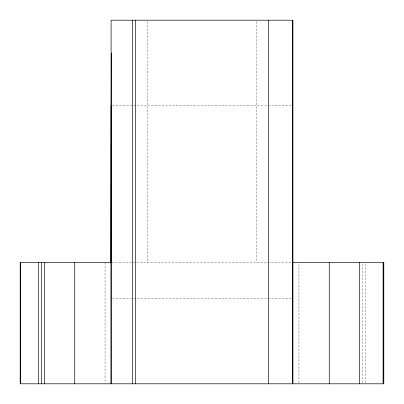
<?xml version="1.0" encoding="UTF-8"?>
<svg xmlns="http://www.w3.org/2000/svg" width="404" height="404" viewBox="0 0 404 404"><rect width="100%" height="100%" fill="white"/><g stroke="black" fill="none" stroke-linecap="round" stroke-linejoin="round"><path stroke-width="0.3" stroke-dasharray="2.02 1.52" d="M112.362 105.358L291.637 105.358M111.878 262.6L292.122 262.6M112.362 298.642L291.637 298.642M365.362 263.863L365.362 383.169M362.484 263.863L362.484 383.169M298.96 263.863L298.96 383.169M256.54 21.462L256.54 262.6M147.46 21.462L147.46 262.6M105.04 262.6L105.04 383.169"/><path stroke-width="0.61" d="M132.416 383.8L132.416 20.2M110.837 262.6L111.302 52.939M111.1 262.6L20.2 262.6L20.2 383.8L383.8 383.8L383.8 262.6L292.9 262.6M383.623 262.6L383.623 383.8M383.098 262.6L383.098 383.8M359.56 262.6L359.56 383.8M329.26 262.6L329.26 383.8M292.9 383.8L292.9 20.2L111.1 20.2L111.1 383.8L111.1 105.358M292.723 20.2L292.723 383.8M268.66 20.2L268.66 383.8M135.34 20.2L135.34 383.8M74.74 262.6L74.74 383.8M44.44 262.6L44.44 383.8M41.516 262.6L41.516 383.8M38.638 262.6L38.638 383.8M20.377 262.6L20.377 383.8"/></g></svg>
